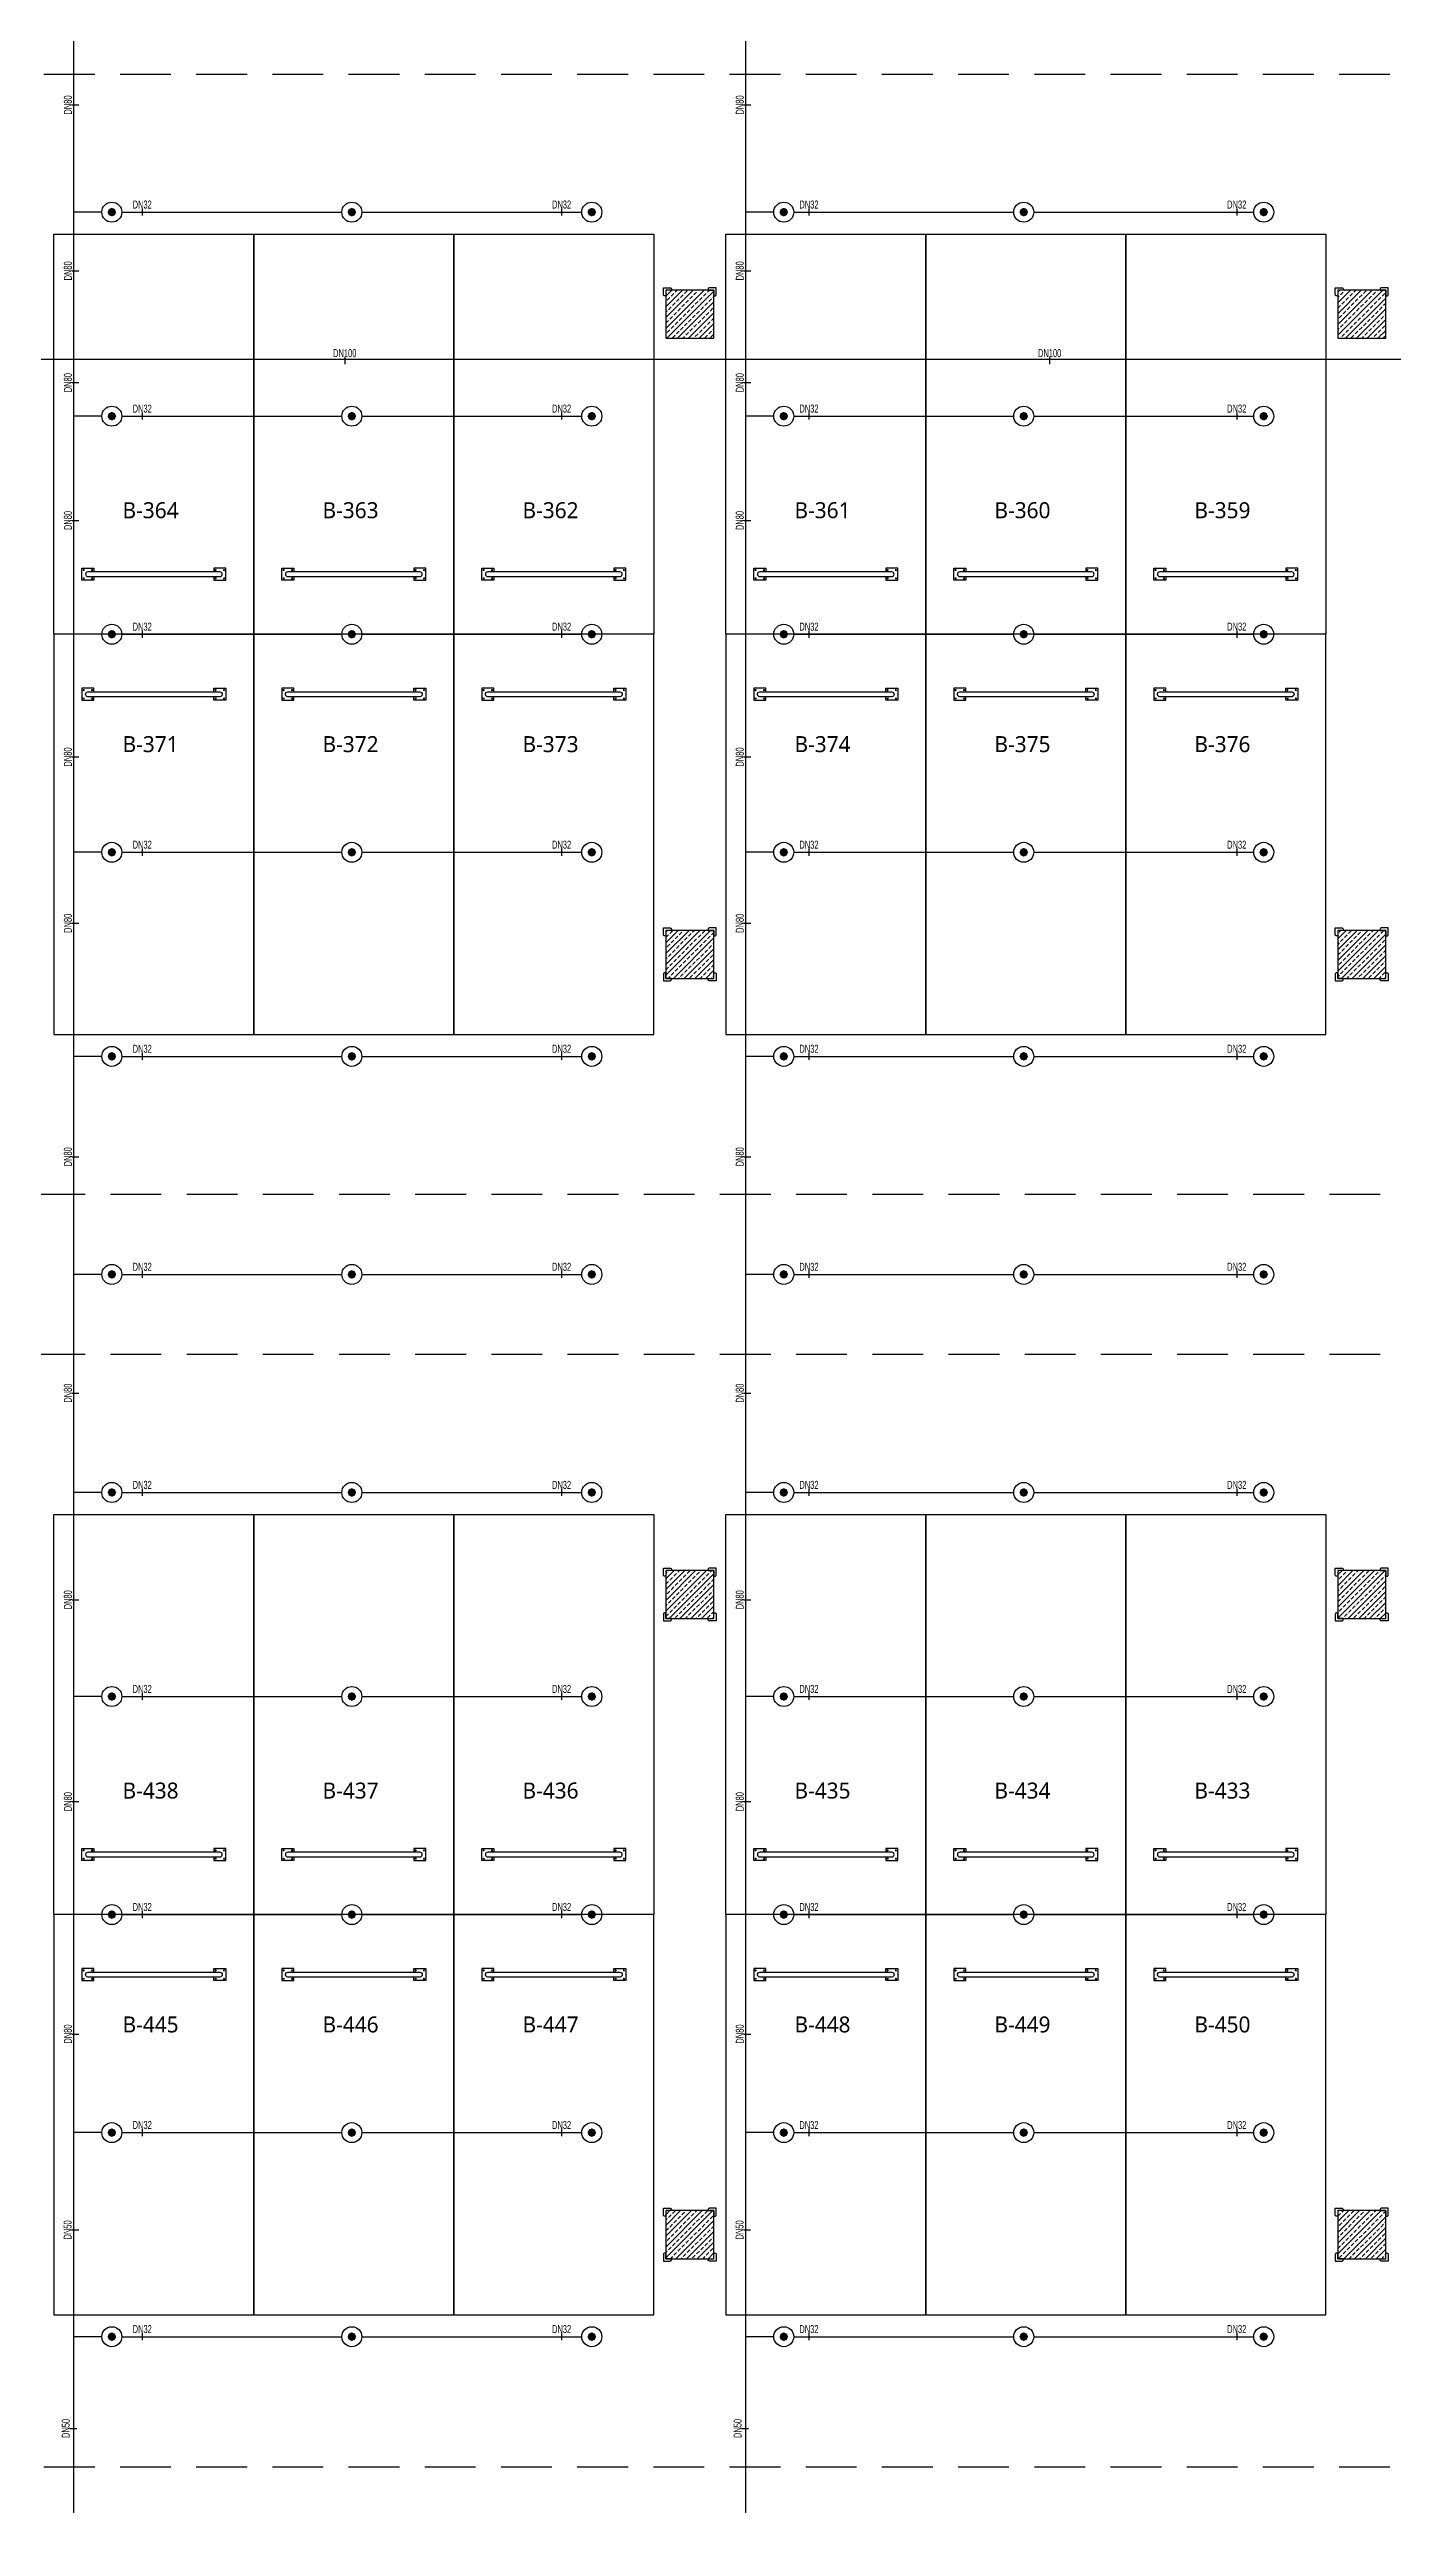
# Model space of a CAD drawing. Header units: millimetres. Extents: x -379292 to 1221486, y 92049 to 447512.
# Drawn here: x 310118 to 326918, y 173242 to 203931 of the extents above; entities that cross this region are included whole.
import ezdxf
from ezdxf.enums import TextEntityAlignment as Align

# ---------------------------------------------------------------- set-up
doc = ezdxf.new("R2010")
doc.units = ezdxf.units.MM
doc.linetypes.add('HIDDEN', pattern=[9.525, 6.35, -3.175])
for name, color, linetype in [('-M-YNGN-BORUID', 7, 'Continuous'), ('-M-YNGN-BORUUZUN', 7, 'Continuous'), ('-M-YNGN-BORUYUK', 7, 'Continuous'), ('-M-YNGN-SPR-YUK', 7, 'Continuous'), ('-M-YNGN-ZON3-CAP-', 7, 'Continuous'), ('-M-YNGN-ZON3-SPR-', 7, 'Continuous'), ('05_HATCH CONCRETE', 141, 'Continuous'), ('05_SYMBOL', 2, 'Continuous'), ('202-A-Y-MahalAd', 141, 'Continuous')]:
    doc.layers.add(name, color=color, linetype=linetype)
doc.layers.add('-M-YNGN-SPR-CAPCIZGI', color=188, linetype='Continuous', plot=False)
doc.layers.add('-M-YNGN-ZON3', color=6, linetype='SP', lineweight=30)
doc.styles.add('CIZGI', font='tahoma.ttf', dxfattribs={"width": 0.8, "oblique": 20})
doc.styles.add('HCAD', font='HCAD.SHX', dxfattribs={"width": 0.8, "height": 0.2})
doc.styles.add('PIPESIZE', font='hcad.shx', dxfattribs={"width": 0.8})
doc.styles.add('SPR-NOT', font='romans.shx')
doc.styles.get("Standard").update_dxf_attribs({"font": 'segoeuil.ttf'})
doc.linetypes.add('SP', pattern='A,2,-0.1,["SP",CIZGI,S=0.14,R=0.2,X=0,Y=-0.07],-0.255', length=2.355)
pattern_1 = [(225, (905000, -3e-07), (67.351921, -67.351921), []), (225, (904932.65, -3e-07), (67.351921, -67.351921), [47.625, -23.8125])]

# ---------------------------------------------------------------- blocks, each defined once
blk = doc.blocks.new('202_Vida')
at = {"color": 0, "linetype": 'ByBlock', "ltscale": 0.2}
for points in [[(1, 0), (-1, 0)], [(0, 1), (0, -1)]]:
    blk.add_lwpolyline(points, dxfattribs=at)
at = {"color": 0, "linetype": 'ByBlock'}
for radius in [0.42, 0.23, 0.155]:
    blk.add_circle((0, 0), radius, dxfattribs=at)
blk = doc.blocks.new('202_Stoper')
at = {"color": 0, "linetype": 'ByBlock'}
for points in [[(-750, -30), (-750, -75), (-900, -75), (-900, 75), (-750, 75), (-750, 30)], [(750, -30), (750, -75), (900, -75), (900, 75), (750, 75), (750, 30)]]:
    blk.add_lwpolyline(points, dxfattribs=at)
blk.add_lwpolyline([(825, -30, 1), (825, 30), (-825, 30, 1), (-825, -30)], format="xyb", close=True, dxfattribs=at)
at = {"color": 0, "linetype": 'ByBlock', "yscale": 10, "zscale": 10, "rotation": 180}
for p, xscale in [((-877, 53), -10), ((-772, 53), 10), ((772, 53), -10), ((877, 53), 10)]:
    blk.add_blockref('202_Vida', p, dxfattribs=dict(at, xscale=xscale))
at = {"color": 0, "linetype": 'ByBlock', "yscale": 10, "zscale": 10}
for p, xscale in [((-877, -52), 10), ((-772, -52), -10), ((772, -52), 10), ((877, -52), -10)]:
    blk.add_blockref('202_Vida', p, dxfattribs=dict(at, xscale=xscale))
blk = doc.blocks.new('202_Mahalblok')
at = {"color": 0, "linetype": 'ByBlock', "flags": 128}
blk.add_lwpolyline([(0, 0), (0, 5000), (2500, 5000), (2500, 0)], close=True, dxfattribs=at)
at = {"color": 252}
blk.add_blockref('202_Stoper', (1250, 750), dxfattribs=at)
at = {"color": 0, "linetype": 'ByBlock', "ltscale": 25}
blk.add_attdef('MAHALNO', text='', height=200, dxfattribs=at).set_placement((1209, 1390), align=Align.BOTTOM_CENTER)
blk = doc.blocks.new('bariyer')
at = {"color": 8, "ltscale": 25}
blk.add_lwpolyline([(0, -70), (15, -70, 0.414214), (30, -55), (30, 30), (-55, 30, 0.414214), (-70, 15), (-70, 0), (0, 0)], format="xyb", close=True, dxfattribs=at)
blk = doc.blocks.new('OtoParkBodrumKatMimari')
at = {"layer": '05_HATCH CONCRETE'}
h = blk.add_hatch(dxfattribs=at)
h.set_pattern_fill('ANSI33', color=8, scale=15, angle=180, style=0)
h.set_pattern_definition(pattern_1)
h.paths.add_polyline_path([(37300, 100100), (36700, 100100), (36700, 99500), (37300, 99500)])
h = blk.add_hatch(dxfattribs=at)
h.set_pattern_fill('ANSI33', color=8, scale=15, angle=180, style=0)
h.set_pattern_definition(pattern_1)
h.paths.add_polyline_path([(45700, 100100), (45100, 100100), (45100, 99500), (45700, 99500)])
h = blk.add_hatch(dxfattribs=at)
h.set_pattern_fill('ANSI33', color=8, scale=15, angle=180, style=0)
h.set_pattern_definition(pattern_1)
h.paths.add_polyline_path([(37300, 92100), (36700, 92100), (36700, 91500), (37300, 91500)])
h = blk.add_hatch(dxfattribs=at)
h.set_pattern_fill('ANSI33', color=8, scale=15, angle=180, style=0)
h.set_pattern_definition(pattern_1)
h.paths.add_polyline_path([(45700, 92100), (45100, 92100), (45100, 91500), (45700, 91500)])
h = blk.add_hatch(dxfattribs=at)
h.set_pattern_fill('ANSI33', color=8, scale=15, angle=180, style=0)
h.set_pattern_definition(pattern_1)
h.paths.add_polyline_path([(37300, 84100), (36700, 84100), (36700, 83500), (37300, 83500)])
h = blk.add_hatch(dxfattribs=at)
h.set_pattern_fill('ANSI33', color=8, scale=15, angle=180, style=0)
h.set_pattern_definition(pattern_1)
h.paths.add_polyline_path([(45700, 84100), (45100, 84100), (45100, 83500), (45700, 83500)])
h = blk.add_hatch(dxfattribs=at)
h.set_pattern_fill('ANSI33', color=8, scale=15, angle=180, style=0)
h.set_pattern_definition(pattern_1)
h.paths.add_polyline_path([(37300, 76100), (36700, 76100), (36700, 75500), (37300, 75500)])
h = blk.add_hatch(dxfattribs=at)
h.set_pattern_fill('ANSI33', color=8, scale=15, angle=180, style=0)
h.set_pattern_definition(pattern_1)
h.paths.add_polyline_path([(45700, 76100), (45100, 76100), (45100, 75500), (45700, 75500)])
at = {"color": 5}
for points in [[(37300, 100100), (36700, 100100), (36700, 99500), (37300, 99500)], [(45700, 100100), (45100, 100100), (45100, 99500), (45700, 99500)], [(37300, 92100), (36700, 92100), (36700, 91500), (37300, 91500)], [(45700, 92100), (45100, 92100), (45100, 91500), (45700, 91500)], [(37300, 84100), (36700, 84100), (36700, 83500), (37300, 83500)], [(45700, 84100), (45100, 84100), (45100, 83500), (45700, 83500)], [(37300, 76100), (36700, 76100), (36700, 75500), (37300, 75500)], [(45700, 76100), (45100, 76100), (45100, 75500), (45700, 75500)]]:
    blk.add_lwpolyline(points, close=True, dxfattribs=at)
at = {"layer": '05_SYMBOL', "color": 252, "linetype": 'HIDDEN', "ltscale": 100}
blk.add_lwpolyline([(17400, 100800, -0.414214), (19400, 102800), (128500, 102800, -0.414214), (130500, 100800), (130500, 90800, -0.414214), (128500, 88800), (19400, 88800, -0.414214), (17400, 90800), (17400, 100800)], format="xyb", dxfattribs=at)
for points in [[(128500, 86800), (19400, 86800)], [(19400, 72900), (128500, 72900)]]:
    blk.add_lwpolyline(points, dxfattribs=at)
at = {"layer": '05_SYMBOL', "color": 8, "xscale": -1}
for p in [(36700, 100100), (45100, 100100), (36700, 92100), (45100, 92100), (36700, 84100), (45100, 84100), (36700, 76100), (45100, 76100)]:
    blk.add_blockref('bariyer', p, dxfattribs=at)
at = {"layer": '05_SYMBOL', "color": 8}
for p in [(37300, 100100), (45700, 100100), (37300, 92100), (45700, 92100), (37300, 84100), (45700, 84100), (37300, 76100), (45700, 76100)]:
    blk.add_blockref('bariyer', p, dxfattribs=at)
at = {"layer": '05_SYMBOL', "color": 8, "rotation": 180}
for p in [(36700, 91500), (45100, 91500), (36700, 83500), (45100, 83500), (36700, 75500), (45100, 75500)]:
    blk.add_blockref('bariyer', p, dxfattribs=at)
at = {"layer": '05_SYMBOL', "color": 8, "xscale": -1, "rotation": 180}
for p in [(37300, 91500), (45700, 91500), (37300, 83500), (45700, 83500), (37300, 75500), (45700, 75500)]:
    blk.add_blockref('bariyer', p, dxfattribs=at)
at = {"layer": '202-A-Y-MahalAd', "color": 8, "ltscale": 25}
for p, values in [((29050, 95800), {'MAHALNO': 'B-364'}), ((31550, 95800), {'MAHALNO': 'B-363'}), ((34050, 95800), {'MAHALNO': 'B-362'}), ((37450, 95800), {'MAHALNO': 'B-361'}), ((39950, 95800), {'MAHALNO': 'B-360'}), ((42450, 95800), {'MAHALNO': 'B-359'}), ((29050, 79800), {'MAHALNO': 'B-438'}), ((31550, 79800), {'MAHALNO': 'B-437'}), ((34050, 79800), {'MAHALNO': 'B-436'}), ((37450, 79800), {'MAHALNO': 'B-435'}), ((39950, 79800), {'MAHALNO': 'B-434'}), ((42450, 79800), {'MAHALNO': 'B-433'})]:
    blk.add_blockref('202_Mahalblok', p, dxfattribs=at).add_auto_attribs(values)
ref = blk.add_blockref('202_Mahalblok', (29050, 95800), dxfattribs=dict(at, xscale=-1, rotation=180))
ref.add_attrib('MAHALNO', 'B-371', dxfattribs={"layer": '0', "color": 0, "linetype": 'ByBlock', "ltscale": 25, "height": 200}).set_placement((30259, 94267), align=Align.BOTTOM_CENTER)
ref = blk.add_blockref('202_Mahalblok', (31550, 95800), dxfattribs=dict(at, xscale=-1, rotation=180))
ref.add_attrib('MAHALNO', 'B-372', dxfattribs={"layer": '0', "color": 0, "linetype": 'ByBlock', "ltscale": 25, "height": 200}).set_placement((32759, 94267), align=Align.BOTTOM_CENTER)
ref = blk.add_blockref('202_Mahalblok', (34050, 95800), dxfattribs=dict(at, xscale=-1, rotation=180))
ref.add_attrib('MAHALNO', 'B-373', dxfattribs={"layer": '0', "color": 0, "linetype": 'ByBlock', "ltscale": 25, "height": 200}).set_placement((35259, 94267), align=Align.BOTTOM_CENTER)
ref = blk.add_blockref('202_Mahalblok', (37450, 95800), dxfattribs=dict(at, xscale=-1, rotation=180))
ref.add_attrib('MAHALNO', 'B-374', dxfattribs={"layer": '0', "color": 0, "linetype": 'ByBlock', "ltscale": 25, "height": 200}).set_placement((38659, 94267), align=Align.BOTTOM_CENTER)
ref = blk.add_blockref('202_Mahalblok', (39950, 95800), dxfattribs=dict(at, xscale=-1, rotation=180))
ref.add_attrib('MAHALNO', 'B-375', dxfattribs={"layer": '0', "color": 0, "linetype": 'ByBlock', "ltscale": 25, "height": 200}).set_placement((41159, 94267), align=Align.BOTTOM_CENTER)
ref = blk.add_blockref('202_Mahalblok', (42450, 95800), dxfattribs=dict(at, xscale=-1, rotation=180))
ref.add_attrib('MAHALNO', 'B-376', dxfattribs={"layer": '0', "color": 0, "linetype": 'ByBlock', "ltscale": 25, "height": 200}).set_placement((43659, 94267), align=Align.BOTTOM_CENTER)
ref = blk.add_blockref('202_Mahalblok', (29050, 79800), dxfattribs=dict(at, xscale=-1, rotation=180))
ref.add_attrib('MAHALNO', 'B-445', dxfattribs={"layer": '0', "color": 0, "linetype": 'ByBlock', "ltscale": 25, "height": 200}).set_placement((30259, 78267), align=Align.BOTTOM_CENTER)
ref = blk.add_blockref('202_Mahalblok', (31550, 79800), dxfattribs=dict(at, xscale=-1, rotation=180))
ref.add_attrib('MAHALNO', 'B-446', dxfattribs={"layer": '0', "color": 0, "linetype": 'ByBlock', "ltscale": 25, "height": 200}).set_placement((32759, 78267), align=Align.BOTTOM_CENTER)
ref = blk.add_blockref('202_Mahalblok', (34050, 79800), dxfattribs=dict(at, xscale=-1, rotation=180))
ref.add_attrib('MAHALNO', 'B-447', dxfattribs={"layer": '0', "color": 0, "linetype": 'ByBlock', "ltscale": 25, "height": 200}).set_placement((35259, 78267), align=Align.BOTTOM_CENTER)
ref = blk.add_blockref('202_Mahalblok', (37450, 79800), dxfattribs=dict(at, xscale=-1, rotation=180))
ref.add_attrib('MAHALNO', 'B-448', dxfattribs={"layer": '0', "color": 0, "linetype": 'ByBlock', "ltscale": 25, "height": 200}).set_placement((38659, 78267), align=Align.BOTTOM_CENTER)
ref = blk.add_blockref('202_Mahalblok', (39950, 79800), dxfattribs=dict(at, xscale=-1, rotation=180))
ref.add_attrib('MAHALNO', 'B-449', dxfattribs={"layer": '0', "color": 0, "linetype": 'ByBlock', "ltscale": 25, "height": 200}).set_placement((41159, 78267), align=Align.BOTTOM_CENTER)
ref = blk.add_blockref('202_Mahalblok', (42450, 79800), dxfattribs=dict(at, xscale=-1, rotation=180))
ref.add_attrib('MAHALNO', 'B-450', dxfattribs={"layer": '0', "color": 0, "linetype": 'ByBlock', "ltscale": 25, "height": 200}).set_placement((43659, 78267), align=Align.BOTTOM_CENTER)
blk = doc.blocks.new('SP-C-UP-12')
at = {"ltscale": 10}
blk.add_line((0, 0), (0, 0), dxfattribs=at)
at = {"color": 1, "linetype": 'Continuous'}
blk.add_circle((0, 0), 12.5, dxfattribs=at)
at = {"ltscale": 10}
for points in [[(-5.4, 0), (-3.8, 3.8), (-3.8, -3.8), (0, 5.4)], [(-3.8, -3.8), (0, 5.4), (0, -5.4), (3.8, 3.8)], [(0, -5.4), (3.8, 3.8), (3.8, -3.8), (5.4, 0)]]:
    blk.add_solid(points, dxfattribs=at)
at = {"layer": '-M-YNGN-SPR-YUK', "style": 'SPR-NOT', "width": 0.5, "flags": 9}
for tag, p in [('YUK', (0, 17.8)), ('CAP', (0, 14.4)), ('TIP', (0.2, 10.8))]:
    blk.add_attdef(tag, text='', height=2.5, dxfattribs=at).set_placement(p, align=Align.MIDDLE_CENTER)
blk = doc.blocks.new('SPRKL100')
at = {"layer": '-M-YNGN-SPR-CAPCIZGI'}
blk.add_line((0, 0.43), (0, -0.43), dxfattribs=at)
at = {"layer": '-M-YNGN-BORUID', "color": 0, "style": 'HCAD', "width": 0.8, "flags": 1}
blk.add_attdef('DIC', text='', height=0.4, dxfattribs=at).set_placement((0, -1.69), align=Align.CENTER)
at = {"layer": '-M-YNGN-BORUUZUN', "color": 0, "style": 'HCAD', "width": 0.7}
blk.add_attdef('BOY', text='', height=0.8, dxfattribs=at).set_placement((0, -1.08), align=Align.CENTER)
at = {"layer": '-M-YNGN-BORUYUK', "color": 6, "style": 'PIPESIZE', "width": 0.8}
blk.add_attdef('YUK', text='', height=0.5, dxfattribs=at).set_placement((0, 1.87), align=Align.CENTER)
at = {"color": 0, "style": 'PIPESIZE', "width": 0.7}
blk.add_attdef('CAP', text='', height=1, dxfattribs=at).set_placement((0, 0.45), align=Align.CENTER)
blk = doc.blocks.new('A$C69E75EAE')
at = {"layer": '-M-YNGN-ZON3', "ltscale": 500}
for p, q in [((2027.3, -7817.2), (2027.3, -2469.7)), ((2867.3, -7817.2), (2867.3, -2469.7)), ((2062.3, -4614.7), (2027.3, -4614.7)), ((2087.3, -4614.7), (2362.3, -4614.7)), ((2387.3, -4614.7), (2662.3, -4614.7)), ((2902.3, -4614.7), (2867.3, -4614.7)), ((2927.3, -4614.7), (3202.3, -4614.7)), ((3227.3, -4614.7), (3502.3, -4614.7)), ((5389.8, -4799), (414.1, -4799)), ((2062.3, -4869.7), (2027.3, -4869.7)), ((2087.3, -4869.7), (2362.3, -4869.7)), ((2387.3, -4869.7), (2662.3, -4869.7)), ((2902.3, -4869.7), (2867.3, -4869.7)), ((2927.3, -4869.7), (3202.3, -4869.7)), ((3227.3, -4869.7), (3502.3, -4869.7)), ((2062.3, -5142.2), (2027.3, -5142.2)), ((2087.3, -5142.2), (2362.3, -5142.2)), ((2387.3, -5142.2), (2662.3, -5142.2)), ((2902.3, -5142.2), (2867.3, -5142.2)), ((2927.3, -5142.2), (3202.3, -5142.2)), ((3227.3, -5142.2), (3502.3, -5142.2)), ((2062.3, -5414.7), (2027.3, -5414.7)), ((2087.3, -5414.7), (2362.3, -5414.7)), ((2387.3, -5414.7), (2662.3, -5414.7)), ((2902.3, -5414.7), (2867.3, -5414.7)), ((2927.3, -5414.7), (3202.3, -5414.7)), ((3227.3, -5414.7), (3502.3, -5414.7)), ((2062.3, -5669.7), (2027.3, -5669.7)), ((2087.3, -5669.7), (2362.3, -5669.7)), ((2387.3, -5669.7), (2662.3, -5669.7)), ((2902.3, -5669.7), (2867.3, -5669.7)), ((2927.3, -5669.7), (3202.3, -5669.7)), ((3227.3, -5669.7), (3502.3, -5669.7)), ((2062.3, -5942.2), (2027.3, -5942.2)), ((2087.3, -5942.2), (2362.3, -5942.2)), ((2387.3, -5942.2), (2662.3, -5942.2)), ((2902.3, -5942.2), (2867.3, -5942.2)), ((2927.3, -5942.2), (3202.3, -5942.2)), ((3227.3, -5942.2), (3502.3, -5942.2)), ((2062.3, -6214.7), (2027.3, -6214.7)), ((2087.3, -6214.7), (2362.3, -6214.7)), ((2387.3, -6214.7), (2662.3, -6214.7)), ((2902.3, -6214.7), (2867.3, -6214.7)), ((2927.3, -6214.7), (3202.3, -6214.7)), ((3227.3, -6214.7), (3502.3, -6214.7)), ((2062.3, -6469.7), (2027.3, -6469.7)), ((2087.3, -6469.7), (2362.3, -6469.7)), ((2387.3, -6469.7), (2662.3, -6469.7)), ((2902.3, -6469.7), (2867.3, -6469.7)), ((2927.3, -6469.7), (3202.3, -6469.7)), ((3227.3, -6469.7), (3502.3, -6469.7)), ((2062.3, -6742.2), (2027.3, -6742.2)), ((2087.3, -6742.2), (2362.3, -6742.2)), ((2387.3, -6742.2), (2662.3, -6742.2)), ((2902.3, -6742.2), (2867.3, -6742.2)), ((2927.3, -6742.2), (3202.3, -6742.2)), ((3227.3, -6742.2), (3502.3, -6742.2)), ((2062.3, -7014.7), (2027.3, -7014.7)), ((2087.3, -7014.7), (2362.3, -7014.7)), ((2387.3, -7014.7), (2662.3, -7014.7)), ((2902.3, -7014.7), (2867.3, -7014.7)), ((2927.3, -7014.7), (3202.3, -7014.7)), ((3227.3, -7014.7), (3502.3, -7014.7)), ((2062.3, -7269.7), (2027.3, -7269.7)), ((2087.3, -7269.7), (2362.3, -7269.7)), ((2387.3, -7269.7), (2662.3, -7269.7)), ((2902.3, -7269.7), (2867.3, -7269.7)), ((2927.3, -7269.7), (3202.3, -7269.7)), ((3227.3, -7269.7), (3502.3, -7269.7))]:
    blk.add_line(p, q, dxfattribs=at)
at = {"layer": '-M-YNGN-ZON3-CAP-'}
ref = blk.add_blockref('SPRKL100', (2029.3, -4480.8), dxfattribs=dict(at, xscale=10.00000000000001, yscale=10.00000000000001, zscale=10.00000000000001, rotation=90))
ref.add_attrib('CAP', 'DN80', dxfattribs={"layer": '0', "color": 0, "height": 10, "rotation": 90, "style": 'PIPESIZE', "width": 0.7}).set_placement((2024.8, -4480.8), align=Align.CENTER)
ref = blk.add_blockref('SPRKL100', (2869.3, -4480.8), dxfattribs=dict(at, xscale=10.00000000000001, yscale=10.00000000000001, zscale=10.00000000000001, rotation=90))
ref.add_attrib('CAP', 'DN80', dxfattribs={"layer": '0', "color": 0, "height": 10, "rotation": 90, "style": 'PIPESIZE', "width": 0.7}).set_placement((2864.8, -4480.8), align=Align.CENTER)
ref = blk.add_blockref('SPRKL100', (2112.7, -4614.7), dxfattribs=dict(at, xscale=10, yscale=10, zscale=10, rotation=359.9999997800978))
ref.add_attrib('CAP', 'DN32', dxfattribs={"layer": '0', "color": 0, "height": 10, "rotation": 360, "style": 'PIPESIZE', "width": 0.7}).set_placement((2112.7, -4610.2), align=Align.CENTER)
ref = blk.add_blockref('SPRKL100', (2637, -4614.7), dxfattribs=dict(at, xscale=10, yscale=10, zscale=10, rotation=359.9999997800978))
ref.add_attrib('CAP', 'DN32', dxfattribs={"layer": '0', "color": 0, "height": 10, "rotation": 360, "style": 'PIPESIZE', "width": 0.7}).set_placement((2637, -4610.2), align=Align.CENTER)
ref = blk.add_blockref('SPRKL100', (2946.3, -4614.7), dxfattribs=dict(at, xscale=10, yscale=10, zscale=10, rotation=359.9999997800978))
ref.add_attrib('CAP', 'DN32', dxfattribs={"layer": '0', "color": 0, "height": 10, "rotation": 360, "style": 'PIPESIZE', "width": 0.7}).set_placement((2946.3, -4610.2), align=Align.CENTER)
ref = blk.add_blockref('SPRKL100', (3481.1, -4614.7), dxfattribs=dict(at, xscale=10, yscale=10, zscale=10, rotation=359.9999997800978))
ref.add_attrib('CAP', 'DN32', dxfattribs={"layer": '0', "color": 0, "height": 10, "rotation": 360, "style": 'PIPESIZE', "width": 0.7}).set_placement((3481.1, -4610.2), align=Align.CENTER)
ref = blk.add_blockref('SPRKL100', (2029.3, -4688.1), dxfattribs=dict(at, xscale=10.00000000000001, yscale=10.00000000000001, zscale=10.00000000000001, rotation=90))
ref.add_attrib('CAP', 'DN80', dxfattribs={"layer": '0', "color": 0, "height": 10, "rotation": 90, "style": 'PIPESIZE', "width": 0.7}).set_placement((2024.8, -4688.1), align=Align.CENTER)
ref = blk.add_blockref('SPRKL100', (2869.3, -4688.1), dxfattribs=dict(at, xscale=10.00000000000001, yscale=10.00000000000001, zscale=10.00000000000001, rotation=90))
ref.add_attrib('CAP', 'DN80', dxfattribs={"layer": '0', "color": 0, "height": 10, "rotation": 90, "style": 'PIPESIZE', "width": 0.7}).set_placement((2864.8, -4688.1), align=Align.CENTER)
ref = blk.add_blockref('SPRKL100', (2366, -4800.4), dxfattribs=dict(at, xscale=10, yscale=10, zscale=10))
ref.add_attrib('CAP', 'DN100', dxfattribs={"layer": '0', "color": 0, "height": 10, "style": 'PIPESIZE', "width": 0.7}).set_placement((2366, -4795.9), align=Align.CENTER)
ref = blk.add_blockref('SPRKL100', (3247.2, -4800.4), dxfattribs=dict(at, xscale=10, yscale=10, zscale=10))
ref.add_attrib('CAP', 'DN100', dxfattribs={"layer": '0', "color": 0, "height": 10, "style": 'PIPESIZE', "width": 0.7}).set_placement((3247.2, -4795.9), align=Align.CENTER)
ref = blk.add_blockref('SPRKL100', (2029.3, -4827.8), dxfattribs=dict(at, xscale=10.00000000000001, yscale=10.00000000000001, zscale=10.00000000000001, rotation=90))
ref.add_attrib('CAP', 'DN80', dxfattribs={"layer": '0', "color": 0, "height": 10, "rotation": 90, "style": 'PIPESIZE', "width": 0.7}).set_placement((2024.8, -4827.8), align=Align.CENTER)
ref = blk.add_blockref('SPRKL100', (2869.3, -4827.8), dxfattribs=dict(at, xscale=10.00000000000001, yscale=10.00000000000001, zscale=10.00000000000001, rotation=90))
ref.add_attrib('CAP', 'DN80', dxfattribs={"layer": '0', "color": 0, "height": 10, "rotation": 90, "style": 'PIPESIZE', "width": 0.7}).set_placement((2864.8, -4827.8), align=Align.CENTER)
ref = blk.add_blockref('SPRKL100', (2112.7, -4869.7), dxfattribs=dict(at, xscale=10, yscale=10, zscale=10, rotation=359.9999997800978))
ref.add_attrib('CAP', 'DN32', dxfattribs={"layer": '0', "color": 0, "height": 10, "rotation": 360, "style": 'PIPESIZE', "width": 0.7}).set_placement((2112.7, -4865.2), align=Align.CENTER)
ref = blk.add_blockref('SPRKL100', (2637, -4869.7), dxfattribs=dict(at, xscale=10, yscale=10, zscale=10, rotation=359.9999997800978))
ref.add_attrib('CAP', 'DN32', dxfattribs={"layer": '0', "color": 0, "height": 10, "rotation": 360, "style": 'PIPESIZE', "width": 0.7}).set_placement((2637, -4865.2), align=Align.CENTER)
ref = blk.add_blockref('SPRKL100', (2946.3, -4869.7), dxfattribs=dict(at, xscale=10, yscale=10, zscale=10, rotation=359.9999997800978))
ref.add_attrib('CAP', 'DN32', dxfattribs={"layer": '0', "color": 0, "height": 10, "rotation": 360, "style": 'PIPESIZE', "width": 0.7}).set_placement((2946.3, -4865.2), align=Align.CENTER)
ref = blk.add_blockref('SPRKL100', (3481.1, -4869.7), dxfattribs=dict(at, xscale=10, yscale=10, zscale=10, rotation=359.9999997800978))
ref.add_attrib('CAP', 'DN32', dxfattribs={"layer": '0', "color": 0, "height": 10, "rotation": 360, "style": 'PIPESIZE', "width": 0.7}).set_placement((3481.1, -4865.2), align=Align.CENTER)
ref = blk.add_blockref('SPRKL100', (2029.3, -5000.1), dxfattribs=dict(at, xscale=10.00000000000001, yscale=10.00000000000001, zscale=10.00000000000001, rotation=90))
ref.add_attrib('CAP', 'DN80', dxfattribs={"layer": '0', "color": 0, "height": 10, "rotation": 90, "style": 'PIPESIZE', "width": 0.7}).set_placement((2024.8, -5000.1), align=Align.CENTER)
ref = blk.add_blockref('SPRKL100', (2869.3, -5000.1), dxfattribs=dict(at, xscale=10.00000000000001, yscale=10.00000000000001, zscale=10.00000000000001, rotation=90))
ref.add_attrib('CAP', 'DN80', dxfattribs={"layer": '0', "color": 0, "height": 10, "rotation": 90, "style": 'PIPESIZE', "width": 0.7}).set_placement((2864.8, -5000.1), align=Align.CENTER)
ref = blk.add_blockref('SPRKL100', (2112.7, -5142.2), dxfattribs=dict(at, xscale=10, yscale=10, zscale=10, rotation=359.9999997800978))
ref.add_attrib('CAP', 'DN32', dxfattribs={"layer": '0', "color": 0, "height": 10, "rotation": 360, "style": 'PIPESIZE', "width": 0.7}).set_placement((2112.7, -5137.7), align=Align.CENTER)
ref = blk.add_blockref('SPRKL100', (2637, -5142.2), dxfattribs=dict(at, xscale=10, yscale=10, zscale=10, rotation=359.9999997800978))
ref.add_attrib('CAP', 'DN32', dxfattribs={"layer": '0', "color": 0, "height": 10, "rotation": 360, "style": 'PIPESIZE', "width": 0.7}).set_placement((2637, -5137.7), align=Align.CENTER)
ref = blk.add_blockref('SPRKL100', (2946.3, -5142.2), dxfattribs=dict(at, xscale=10, yscale=10, zscale=10, rotation=359.9999997800978))
ref.add_attrib('CAP', 'DN32', dxfattribs={"layer": '0', "color": 0, "height": 10, "rotation": 360, "style": 'PIPESIZE', "width": 0.7}).set_placement((2946.3, -5137.7), align=Align.CENTER)
ref = blk.add_blockref('SPRKL100', (3481.1, -5142.2), dxfattribs=dict(at, xscale=10, yscale=10, zscale=10, rotation=359.9999997800978))
ref.add_attrib('CAP', 'DN32', dxfattribs={"layer": '0', "color": 0, "height": 10, "rotation": 360, "style": 'PIPESIZE', "width": 0.7}).set_placement((3481.1, -5137.7), align=Align.CENTER)
ref = blk.add_blockref('SPRKL100', (2029.3, -5295.6), dxfattribs=dict(at, xscale=10.00000000000001, yscale=10.00000000000001, zscale=10.00000000000001, rotation=90))
ref.add_attrib('CAP', 'DN80', dxfattribs={"layer": '0', "color": 0, "height": 10, "rotation": 90, "style": 'PIPESIZE', "width": 0.7}).set_placement((2024.8, -5295.6), align=Align.CENTER)
ref = blk.add_blockref('SPRKL100', (2869.3, -5295.6), dxfattribs=dict(at, xscale=10.00000000000001, yscale=10.00000000000001, zscale=10.00000000000001, rotation=90))
ref.add_attrib('CAP', 'DN80', dxfattribs={"layer": '0', "color": 0, "height": 10, "rotation": 90, "style": 'PIPESIZE', "width": 0.7}).set_placement((2864.8, -5295.6), align=Align.CENTER)
ref = blk.add_blockref('SPRKL100', (2112.7, -5414.7), dxfattribs=dict(at, xscale=10, yscale=10, zscale=10, rotation=359.9999997800978))
ref.add_attrib('CAP', 'DN32', dxfattribs={"layer": '0', "color": 0, "height": 10, "rotation": 360, "style": 'PIPESIZE', "width": 0.7}).set_placement((2112.7, -5410.2), align=Align.CENTER)
ref = blk.add_blockref('SPRKL100', (2637, -5414.7), dxfattribs=dict(at, xscale=10, yscale=10, zscale=10, rotation=359.9999997800978))
ref.add_attrib('CAP', 'DN32', dxfattribs={"layer": '0', "color": 0, "height": 10, "rotation": 360, "style": 'PIPESIZE', "width": 0.7}).set_placement((2637, -5410.2), align=Align.CENTER)
ref = blk.add_blockref('SPRKL100', (2946.3, -5414.7), dxfattribs=dict(at, xscale=10, yscale=10, zscale=10, rotation=359.9999997800978))
ref.add_attrib('CAP', 'DN32', dxfattribs={"layer": '0', "color": 0, "height": 10, "rotation": 360, "style": 'PIPESIZE', "width": 0.7}).set_placement((2946.3, -5410.2), align=Align.CENTER)
ref = blk.add_blockref('SPRKL100', (3481.1, -5414.7), dxfattribs=dict(at, xscale=10, yscale=10, zscale=10, rotation=359.9999997800978))
ref.add_attrib('CAP', 'DN32', dxfattribs={"layer": '0', "color": 0, "height": 10, "rotation": 360, "style": 'PIPESIZE', "width": 0.7}).set_placement((3481.1, -5410.2), align=Align.CENTER)
ref = blk.add_blockref('SPRKL100', (2029.3, -5503.4), dxfattribs=dict(at, xscale=10.00000000000001, yscale=10.00000000000001, zscale=10.00000000000001, rotation=90))
ref.add_attrib('CAP', 'DN80', dxfattribs={"layer": '0', "color": 0, "height": 10, "rotation": 90, "style": 'PIPESIZE', "width": 0.7}).set_placement((2024.8, -5503.4), align=Align.CENTER)
ref = blk.add_blockref('SPRKL100', (2869.3, -5503.4), dxfattribs=dict(at, xscale=10.00000000000001, yscale=10.00000000000001, zscale=10.00000000000001, rotation=90))
ref.add_attrib('CAP', 'DN80', dxfattribs={"layer": '0', "color": 0, "height": 10, "rotation": 90, "style": 'PIPESIZE', "width": 0.7}).set_placement((2864.8, -5503.4), align=Align.CENTER)
ref = blk.add_blockref('SPRKL100', (2112.7, -5669.7), dxfattribs=dict(at, xscale=10, yscale=10, zscale=10, rotation=359.9999997800978))
ref.add_attrib('CAP', 'DN32', dxfattribs={"layer": '0', "color": 0, "height": 10, "rotation": 360, "style": 'PIPESIZE', "width": 0.7}).set_placement((2112.7, -5665.2), align=Align.CENTER)
ref = blk.add_blockref('SPRKL100', (2637, -5669.7), dxfattribs=dict(at, xscale=10, yscale=10, zscale=10, rotation=359.9999997800978))
ref.add_attrib('CAP', 'DN32', dxfattribs={"layer": '0', "color": 0, "height": 10, "rotation": 360, "style": 'PIPESIZE', "width": 0.7}).set_placement((2637, -5665.2), align=Align.CENTER)
ref = blk.add_blockref('SPRKL100', (2946.3, -5669.7), dxfattribs=dict(at, xscale=10, yscale=10, zscale=10, rotation=359.9999997800978))
ref.add_attrib('CAP', 'DN32', dxfattribs={"layer": '0', "color": 0, "height": 10, "rotation": 360, "style": 'PIPESIZE', "width": 0.7}).set_placement((2946.3, -5665.2), align=Align.CENTER)
ref = blk.add_blockref('SPRKL100', (3481.1, -5669.7), dxfattribs=dict(at, xscale=10, yscale=10, zscale=10, rotation=359.9999997800978))
ref.add_attrib('CAP', 'DN32', dxfattribs={"layer": '0', "color": 0, "height": 10, "rotation": 360, "style": 'PIPESIZE', "width": 0.7}).set_placement((3481.1, -5665.2), align=Align.CENTER)
ref = blk.add_blockref('SPRKL100', (2029.3, -5795.2), dxfattribs=dict(at, xscale=10.00000000000001, yscale=10.00000000000001, zscale=10.00000000000001, rotation=90))
ref.add_attrib('CAP', 'DN80', dxfattribs={"layer": '0', "color": 0, "height": 10, "rotation": 90, "style": 'PIPESIZE', "width": 0.7}).set_placement((2024.8, -5795.2), align=Align.CENTER)
ref = blk.add_blockref('SPRKL100', (2869.3, -5795.2), dxfattribs=dict(at, xscale=10.00000000000001, yscale=10.00000000000001, zscale=10.00000000000001, rotation=90))
ref.add_attrib('CAP', 'DN80', dxfattribs={"layer": '0', "color": 0, "height": 10, "rotation": 90, "style": 'PIPESIZE', "width": 0.7}).set_placement((2864.8, -5795.2), align=Align.CENTER)
ref = blk.add_blockref('SPRKL100', (2112.7, -5942.2), dxfattribs=dict(at, xscale=10, yscale=10, zscale=10, rotation=359.9999997800978))
ref.add_attrib('CAP', 'DN32', dxfattribs={"layer": '0', "color": 0, "height": 10, "rotation": 360, "style": 'PIPESIZE', "width": 0.7}).set_placement((2112.7, -5937.7), align=Align.CENTER)
ref = blk.add_blockref('SPRKL100', (2637, -5942.2), dxfattribs=dict(at, xscale=10, yscale=10, zscale=10, rotation=359.9999997800978))
ref.add_attrib('CAP', 'DN32', dxfattribs={"layer": '0', "color": 0, "height": 10, "rotation": 360, "style": 'PIPESIZE', "width": 0.7}).set_placement((2637, -5937.7), align=Align.CENTER)
ref = blk.add_blockref('SPRKL100', (2946.3, -5942.2), dxfattribs=dict(at, xscale=10, yscale=10, zscale=10, rotation=359.9999997800978))
ref.add_attrib('CAP', 'DN32', dxfattribs={"layer": '0', "color": 0, "height": 10, "rotation": 360, "style": 'PIPESIZE', "width": 0.7}).set_placement((2946.3, -5937.7), align=Align.CENTER)
ref = blk.add_blockref('SPRKL100', (3481.1, -5942.2), dxfattribs=dict(at, xscale=10, yscale=10, zscale=10, rotation=359.9999997800978))
ref.add_attrib('CAP', 'DN32', dxfattribs={"layer": '0', "color": 0, "height": 10, "rotation": 360, "style": 'PIPESIZE', "width": 0.7}).set_placement((3481.1, -5937.7), align=Align.CENTER)
ref = blk.add_blockref('SPRKL100', (2029.3, -6090.6), dxfattribs=dict(at, xscale=10.00000000000001, yscale=10.00000000000001, zscale=10.00000000000001, rotation=90))
ref.add_attrib('CAP', 'DN80', dxfattribs={"layer": '0', "color": 0, "height": 10, "rotation": 90, "style": 'PIPESIZE', "width": 0.7}).set_placement((2024.8, -6090.6), align=Align.CENTER)
ref = blk.add_blockref('SPRKL100', (2869.3, -6090.6), dxfattribs=dict(at, xscale=10.00000000000001, yscale=10.00000000000001, zscale=10.00000000000001, rotation=90))
ref.add_attrib('CAP', 'DN80', dxfattribs={"layer": '0', "color": 0, "height": 10, "rotation": 90, "style": 'PIPESIZE', "width": 0.7}).set_placement((2864.8, -6090.6), align=Align.CENTER)
ref = blk.add_blockref('SPRKL100', (2112.7, -6214.7), dxfattribs=dict(at, xscale=10, yscale=10, zscale=10, rotation=359.9999997800978))
ref.add_attrib('CAP', 'DN32', dxfattribs={"layer": '0', "color": 0, "height": 10, "rotation": 360, "style": 'PIPESIZE', "width": 0.7}).set_placement((2112.7, -6210.2), align=Align.CENTER)
ref = blk.add_blockref('SPRKL100', (2637, -6214.7), dxfattribs=dict(at, xscale=10, yscale=10, zscale=10, rotation=359.9999997800978))
ref.add_attrib('CAP', 'DN32', dxfattribs={"layer": '0', "color": 0, "height": 10, "rotation": 360, "style": 'PIPESIZE', "width": 0.7}).set_placement((2637, -6210.2), align=Align.CENTER)
ref = blk.add_blockref('SPRKL100', (2946.3, -6214.7), dxfattribs=dict(at, xscale=10, yscale=10, zscale=10, rotation=359.9999997800978))
ref.add_attrib('CAP', 'DN32', dxfattribs={"layer": '0', "color": 0, "height": 10, "rotation": 360, "style": 'PIPESIZE', "width": 0.7}).set_placement((2946.3, -6210.2), align=Align.CENTER)
ref = blk.add_blockref('SPRKL100', (3481.1, -6214.7), dxfattribs=dict(at, xscale=10, yscale=10, zscale=10, rotation=359.9999997800978))
ref.add_attrib('CAP', 'DN32', dxfattribs={"layer": '0', "color": 0, "height": 10, "rotation": 360, "style": 'PIPESIZE', "width": 0.7}).set_placement((3481.1, -6210.2), align=Align.CENTER)
ref = blk.add_blockref('SPRKL100', (2029.3, -6348.8), dxfattribs=dict(at, xscale=10.00000000000001, yscale=10.00000000000001, zscale=10.00000000000001, rotation=90))
ref.add_attrib('CAP', 'DN80', dxfattribs={"layer": '0', "color": 0, "height": 10, "rotation": 90, "style": 'PIPESIZE', "width": 0.7}).set_placement((2024.8, -6348.8), align=Align.CENTER)
ref = blk.add_blockref('SPRKL100', (2869.3, -6348.8), dxfattribs=dict(at, xscale=10.00000000000001, yscale=10.00000000000001, zscale=10.00000000000001, rotation=90))
ref.add_attrib('CAP', 'DN80', dxfattribs={"layer": '0', "color": 0, "height": 10, "rotation": 90, "style": 'PIPESIZE', "width": 0.7}).set_placement((2864.8, -6348.8), align=Align.CENTER)
ref = blk.add_blockref('SPRKL100', (2112.7, -6469.7), dxfattribs=dict(at, xscale=10, yscale=10, zscale=10, rotation=359.9999997800978))
ref.add_attrib('CAP', 'DN32', dxfattribs={"layer": '0', "color": 0, "height": 10, "rotation": 360, "style": 'PIPESIZE', "width": 0.7}).set_placement((2112.7, -6465.2), align=Align.CENTER)
ref = blk.add_blockref('SPRKL100', (2637, -6469.7), dxfattribs=dict(at, xscale=10, yscale=10, zscale=10, rotation=359.9999997800978))
ref.add_attrib('CAP', 'DN32', dxfattribs={"layer": '0', "color": 0, "height": 10, "rotation": 360, "style": 'PIPESIZE', "width": 0.7}).set_placement((2637, -6465.2), align=Align.CENTER)
ref = blk.add_blockref('SPRKL100', (2946.3, -6469.7), dxfattribs=dict(at, xscale=10, yscale=10, zscale=10, rotation=359.9999997800978))
ref.add_attrib('CAP', 'DN32', dxfattribs={"layer": '0', "color": 0, "height": 10, "rotation": 360, "style": 'PIPESIZE', "width": 0.7}).set_placement((2946.3, -6465.2), align=Align.CENTER)
ref = blk.add_blockref('SPRKL100', (3481.1, -6469.7), dxfattribs=dict(at, xscale=10, yscale=10, zscale=10, rotation=359.9999997800978))
ref.add_attrib('CAP', 'DN32', dxfattribs={"layer": '0', "color": 0, "height": 10, "rotation": 360, "style": 'PIPESIZE', "width": 0.7}).set_placement((3481.1, -6465.2), align=Align.CENTER)
ref = blk.add_blockref('SPRKL100', (2029.3, -6601.1), dxfattribs=dict(at, xscale=10.00000000000001, yscale=10.00000000000001, zscale=10.00000000000001, rotation=90))
ref.add_attrib('CAP', 'DN80', dxfattribs={"layer": '0', "color": 0, "height": 10, "rotation": 90, "style": 'PIPESIZE', "width": 0.7}).set_placement((2024.8, -6601.1), align=Align.CENTER)
ref = blk.add_blockref('SPRKL100', (2869.3, -6601.1), dxfattribs=dict(at, xscale=10.00000000000001, yscale=10.00000000000001, zscale=10.00000000000001, rotation=90))
ref.add_attrib('CAP', 'DN80', dxfattribs={"layer": '0', "color": 0, "height": 10, "rotation": 90, "style": 'PIPESIZE', "width": 0.7}).set_placement((2864.8, -6601.1), align=Align.CENTER)
ref = blk.add_blockref('SPRKL100', (2112.7, -6742.2), dxfattribs=dict(at, xscale=10, yscale=10, zscale=10, rotation=359.9999997800978))
ref.add_attrib('CAP', 'DN32', dxfattribs={"layer": '0', "color": 0, "height": 10, "rotation": 360, "style": 'PIPESIZE', "width": 0.7}).set_placement((2112.7, -6737.7), align=Align.CENTER)
ref = blk.add_blockref('SPRKL100', (2637, -6742.2), dxfattribs=dict(at, xscale=10, yscale=10, zscale=10, rotation=359.9999997800978))
ref.add_attrib('CAP', 'DN32', dxfattribs={"layer": '0', "color": 0, "height": 10, "rotation": 360, "style": 'PIPESIZE', "width": 0.7}).set_placement((2637, -6737.7), align=Align.CENTER)
ref = blk.add_blockref('SPRKL100', (2946.3, -6742.2), dxfattribs=dict(at, xscale=10, yscale=10, zscale=10, rotation=359.9999997800978))
ref.add_attrib('CAP', 'DN32', dxfattribs={"layer": '0', "color": 0, "height": 10, "rotation": 360, "style": 'PIPESIZE', "width": 0.7}).set_placement((2946.3, -6737.7), align=Align.CENTER)
ref = blk.add_blockref('SPRKL100', (3481.1, -6742.2), dxfattribs=dict(at, xscale=10, yscale=10, zscale=10, rotation=359.9999997800978))
ref.add_attrib('CAP', 'DN32', dxfattribs={"layer": '0', "color": 0, "height": 10, "rotation": 360, "style": 'PIPESIZE', "width": 0.7}).set_placement((3481.1, -6737.7), align=Align.CENTER)
ref = blk.add_blockref('SPRKL100', (2029.3, -6891.5), dxfattribs=dict(at, xscale=10.00000000000001, yscale=10.00000000000001, zscale=10.00000000000001, rotation=90))
ref.add_attrib('CAP', 'DN80', dxfattribs={"layer": '0', "color": 0, "height": 10, "rotation": 90, "style": 'PIPESIZE', "width": 0.7}).set_placement((2024.8, -6891.5), align=Align.CENTER)
ref = blk.add_blockref('SPRKL100', (2869.3, -6891.5), dxfattribs=dict(at, xscale=10.00000000000001, yscale=10.00000000000001, zscale=10.00000000000001, rotation=90))
ref.add_attrib('CAP', 'DN80', dxfattribs={"layer": '0', "color": 0, "height": 10, "rotation": 90, "style": 'PIPESIZE', "width": 0.7}).set_placement((2864.8, -6891.5), align=Align.CENTER)
ref = blk.add_blockref('SPRKL100', (2112.7, -7014.7), dxfattribs=dict(at, xscale=10, yscale=10, zscale=10, rotation=359.9999997800978))
ref.add_attrib('CAP', 'DN32', dxfattribs={"layer": '0', "color": 0, "height": 10, "rotation": 360, "style": 'PIPESIZE', "width": 0.7}).set_placement((2112.7, -7010.2), align=Align.CENTER)
ref = blk.add_blockref('SPRKL100', (2637, -7014.7), dxfattribs=dict(at, xscale=10, yscale=10, zscale=10, rotation=359.9999997800978))
ref.add_attrib('CAP', 'DN32', dxfattribs={"layer": '0', "color": 0, "height": 10, "rotation": 360, "style": 'PIPESIZE', "width": 0.7}).set_placement((2637, -7010.2), align=Align.CENTER)
ref = blk.add_blockref('SPRKL100', (2946.3, -7014.7), dxfattribs=dict(at, xscale=10, yscale=10, zscale=10, rotation=359.9999997800978))
ref.add_attrib('CAP', 'DN32', dxfattribs={"layer": '0', "color": 0, "height": 10, "rotation": 360, "style": 'PIPESIZE', "width": 0.7}).set_placement((2946.3, -7010.2), align=Align.CENTER)
ref = blk.add_blockref('SPRKL100', (3481.1, -7014.7), dxfattribs=dict(at, xscale=10, yscale=10, zscale=10, rotation=359.9999997800978))
ref.add_attrib('CAP', 'DN32', dxfattribs={"layer": '0', "color": 0, "height": 10, "rotation": 360, "style": 'PIPESIZE', "width": 0.7}).set_placement((3481.1, -7010.2), align=Align.CENTER)
ref = blk.add_blockref('SPRKL100', (2029, -7136.3), dxfattribs=dict(at, xscale=10.00000000000001, yscale=10.00000000000001, zscale=10.00000000000001, rotation=90))
ref.add_attrib('CAP', 'DN50', dxfattribs={"layer": '0', "color": 0, "height": 10, "rotation": 90, "style": 'PIPESIZE', "width": 0.7}).set_placement((2024.5, -7136.3), align=Align.CENTER)
ref = blk.add_blockref('SPRKL100', (2869, -7136.3), dxfattribs=dict(at, xscale=10.00000000000001, yscale=10.00000000000001, zscale=10.00000000000001, rotation=90))
ref.add_attrib('CAP', 'DN50', dxfattribs={"layer": '0', "color": 0, "height": 10, "rotation": 90, "style": 'PIPESIZE', "width": 0.7}).set_placement((2864.5, -7136.3), align=Align.CENTER)
ref = blk.add_blockref('SPRKL100', (2112.7, -7269.7), dxfattribs=dict(at, xscale=10, yscale=10, zscale=10, rotation=359.9999997800978))
ref.add_attrib('CAP', 'DN32', dxfattribs={"layer": '0', "color": 0, "height": 10, "rotation": 360, "style": 'PIPESIZE', "width": 0.7}).set_placement((2112.7, -7265.2), align=Align.CENTER)
ref = blk.add_blockref('SPRKL100', (2637, -7269.7), dxfattribs=dict(at, xscale=10, yscale=10, zscale=10, rotation=359.9999997800978))
ref.add_attrib('CAP', 'DN32', dxfattribs={"layer": '0', "color": 0, "height": 10, "rotation": 360, "style": 'PIPESIZE', "width": 0.7}).set_placement((2637, -7265.2), align=Align.CENTER)
ref = blk.add_blockref('SPRKL100', (2946.3, -7269.7), dxfattribs=dict(at, xscale=10, yscale=10, zscale=10, rotation=359.9999997800978))
ref.add_attrib('CAP', 'DN32', dxfattribs={"layer": '0', "color": 0, "height": 10, "rotation": 360, "style": 'PIPESIZE', "width": 0.7}).set_placement((2946.3, -7265.2), align=Align.CENTER)
ref = blk.add_blockref('SPRKL100', (3481.1, -7269.7), dxfattribs=dict(at, xscale=10, yscale=10, zscale=10, rotation=359.9999997800978))
ref.add_attrib('CAP', 'DN32', dxfattribs={"layer": '0', "color": 0, "height": 10, "rotation": 360, "style": 'PIPESIZE', "width": 0.7}).set_placement((3481.1, -7265.2), align=Align.CENTER)
ref = blk.add_blockref('SPRKL100', (2026.6, -7384.4), dxfattribs=dict(at, xscale=10.00000000000001, yscale=10.00000000000001, zscale=10.00000000000001, rotation=90))
ref.add_attrib('CAP', 'DN50', dxfattribs={"layer": '0', "color": 0, "height": 10, "rotation": 90, "style": 'PIPESIZE', "width": 0.7}).set_placement((2022.1, -7384.4), align=Align.CENTER)
ref = blk.add_blockref('SPRKL100', (2866.6, -7384.4), dxfattribs=dict(at, xscale=10.00000000000001, yscale=10.00000000000001, zscale=10.00000000000001, rotation=90))
ref.add_attrib('CAP', 'DN50', dxfattribs={"layer": '0', "color": 0, "height": 10, "rotation": 90, "style": 'PIPESIZE', "width": 0.7}).set_placement((2862.1, -7384.4), align=Align.CENTER)
at = {"layer": '-M-YNGN-ZON3-SPR-'}
for p in [(2074.8, -4614.7), (2374.8, -4614.7), (2674.8, -4614.7), (2914.8, -4614.7), (3214.8, -4614.7), (3514.8, -4614.7), (2074.8, -4869.7), (2374.8, -4869.7), (2674.8, -4869.7), (2914.8, -4869.7), (3214.8, -4869.7), (3514.8, -4869.7), (2074.8, -5142.2), (2374.8, -5142.2), (2674.8, -5142.2), (2914.8, -5142.2), (3214.8, -5142.2), (3514.8, -5142.2), (2074.8, -5414.7), (2374.8, -5414.7), (2674.8, -5414.7), (2914.8, -5414.7), (3214.8, -5414.7), (3514.8, -5414.7), (2074.8, -5669.7), (2374.8, -5669.7), (2674.8, -5669.7), (2914.8, -5669.7), (3214.8, -5669.7), (3514.8, -5669.7), (2074.8, -5942.2), (2374.8, -5942.2), (2674.8, -5942.2), (2914.8, -5942.2), (3214.8, -5942.2), (3514.8, -5942.2), (2074.8, -6214.7), (2374.8, -6214.7), (2674.8, -6214.7), (2914.8, -6214.7), (3214.8, -6214.7), (3514.8, -6214.7), (2074.8, -6469.7), (2374.8, -6469.7), (2674.8, -6469.7), (2914.8, -6469.7), (3214.8, -6469.7), (3514.8, -6469.7), (2074.8, -6742.2), (2374.8, -6742.2), (2674.8, -6742.2), (2914.8, -6742.2), (3214.8, -6742.2), (3514.8, -6742.2), (2074.8, -7014.7), (2374.8, -7014.7), (2674.8, -7014.7), (2914.8, -7014.7), (3214.8, -7014.7), (3514.8, -7014.7), (2074.8, -7269.7), (2374.8, -7269.7), (2674.8, -7269.7), (2914.8, -7269.7), (3214.8, -7269.7), (3514.8, -7269.7)]:
    blk.add_blockref('SP-C-UP-12', p, dxfattribs=at)

msp = doc.modelspace()

# ---------------------------------------------------------------- block references
at = {"color": 8}
msp.add_blockref('OtoParkBodrumKatMimari', (281127.6, 100818.8), dxfattribs=at)

# ---------------------------------------------------------------- next in the draw order: block references
at = {"layer": '-M-YNGN-ZON3', "ltscale": 25, "xscale": 10, "yscale": 10, "zscale": 10}
msp.add_blockref('A$C69E75EAE', (290154.3, 248041), dxfattribs=at)

doc.saveas('drawing.dxf')
